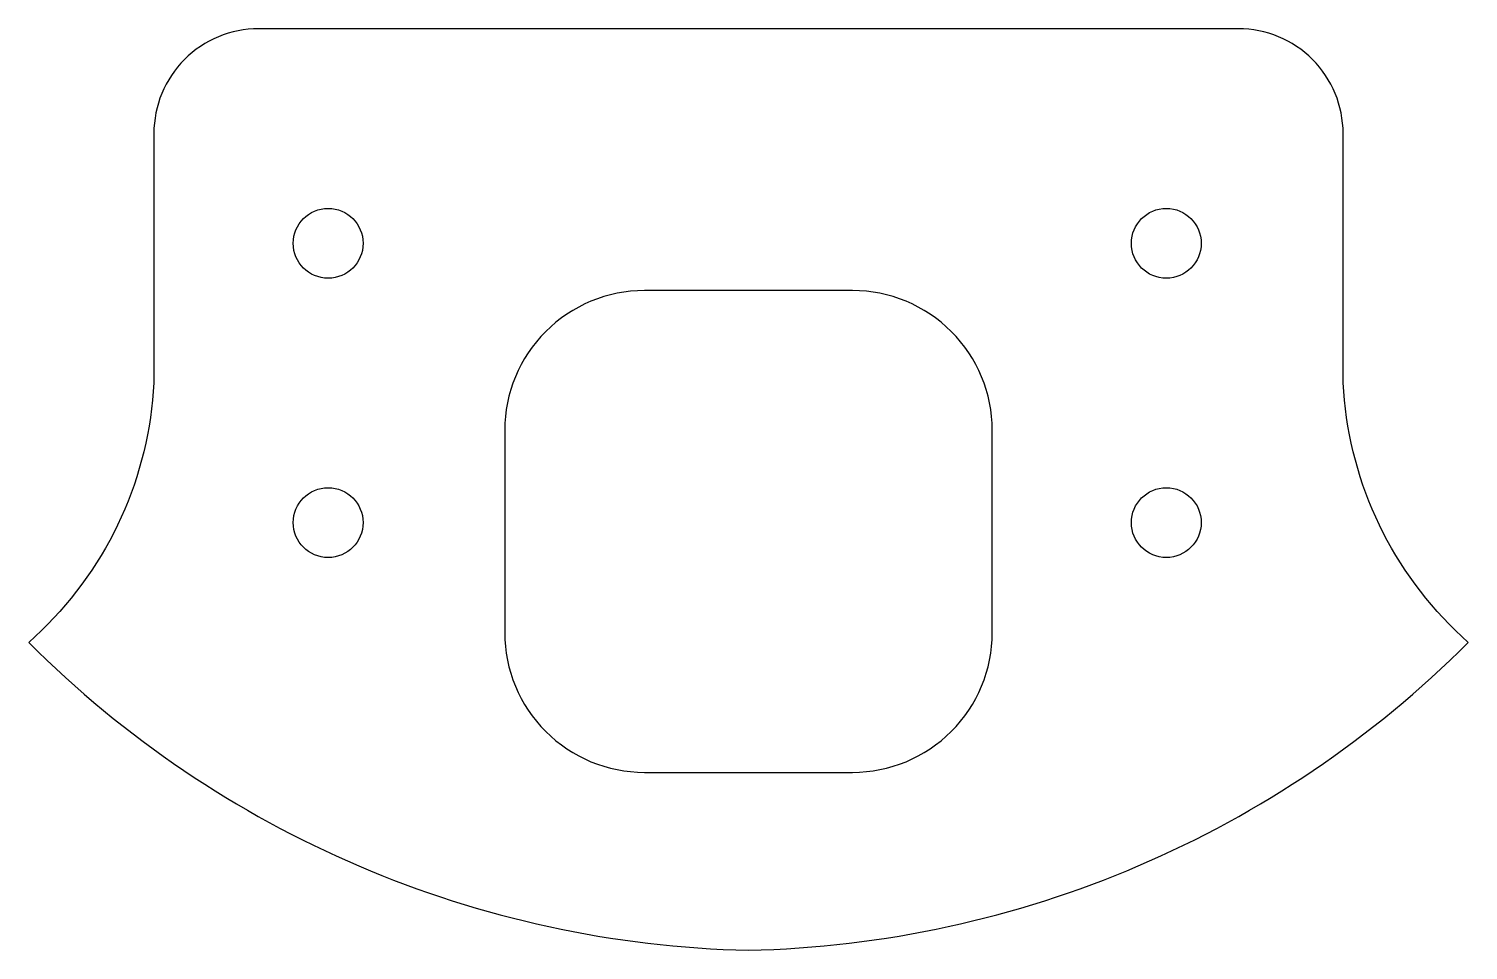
# Model space of a CAD drawing. Header units: millimetres. Extents: x 2.5 to 43.7, y 1.8 to 28.2.
import ezdxf

# ---------------------------------------------------------------- set-up
doc = ezdxf.new("R2010")
doc.units = ezdxf.units.MM
doc.header["$MEASUREMENT"] = 0
doc.layers.add('Bottom Plate Spacer', color=3, linetype='Continuous')

msp = doc.modelspace()

# ---------------------------------------------------------------- linework, layer by layer
at = {"layer": 'Bottom Plate Spacer'}
for points in [[(6.057, 25.232), (6.057, 18.094, -0.190054), (2.842, 11.002), (2.476, 10.656, 0.193535), (23.085, 1.84, 0.193535), (43.693, 10.656), (43.327, 11.002, -0.190054), (40.112, 18.094), (40.112, 25.232, 0.414214), (37.112, 28.232), (9.057, 28.232, 0.414214)], [(20.105, 6.935), (26.064, 6.935, 0.414214), (30.064, 10.935), (30.064, 16.733, 0.414214), (26.064, 20.733), (20.105, 20.733, 0.414214), (16.105, 16.733), (16.105, 10.935, 0.414214)]]:
    msp.add_lwpolyline(points, format="xyb", close=True, dxfattribs=at)
for centre in [(11.048, 22.087), (35.048, 22.087), (11.048, 14.087), (35.048, 14.087)]:
    msp.add_circle(centre, 1, dxfattribs=at)

doc.saveas('drawing.dxf')
